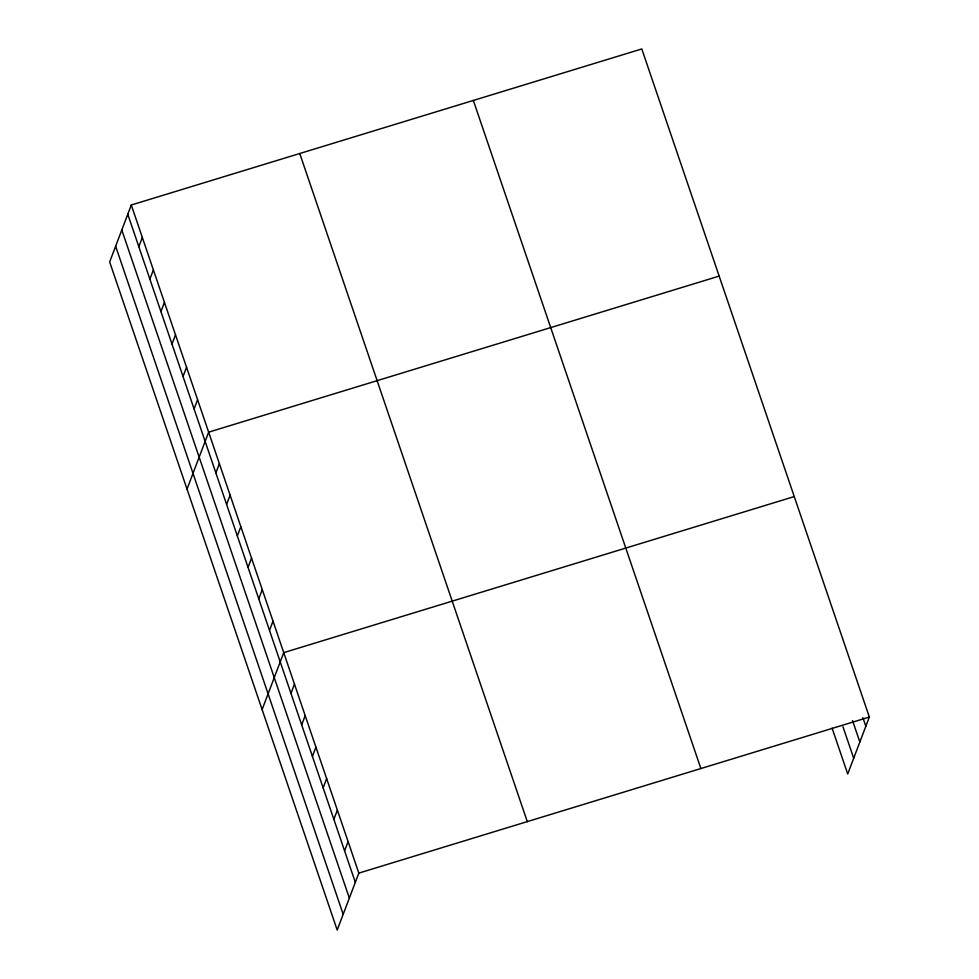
<?xml version="1.0" encoding="UTF-8"?>
<svg xmlns="http://www.w3.org/2000/svg" width="979" height="979" viewBox="0 0 979 979"><rect width="100%" height="100%" fill="white"/><g stroke="black" fill="none" stroke-linecap="round" stroke-linejoin="round"><path stroke-width="1.47" d="M131.284 205.015L109.66 261.956L337.204 930.05L358.828 873.109L131.284 205.015L641.796 48.95L869.34 717.044L847.716 773.985L832.113 728.168M138.822 246.696L142.334 237.469M149.885 279.15L153.385 269.91M160.935 311.603L164.435 302.364M171.986 344.057L175.498 334.818M183.036 376.499L186.548 367.272M194.087 408.953L197.599 399.713M187.026 489.108L208.649 432.167L719.161 276.102M215.869 472.894L219.382 463.667M226.59 504.393L230.102 495.166M237.322 535.892L240.834 526.653M248.054 567.392L251.554 558.152M258.774 598.879L262.286 589.652M269.506 630.378L273.006 621.139M262.115 709.579L283.739 652.638L794.25 496.573M290.959 693.377L294.471 684.137M301.679 724.864L305.191 715.637M312.411 756.363L315.923 747.124M323.143 787.862L326.643 778.623M333.863 819.362L337.376 810.122M344.596 850.849L348.096 841.622M358.828 873.109L869.34 717.044M862.915 717.693L865.84 726.283M852.538 720.556L859.856 742.021M842.968 726.748L853.7 758.248M473.334 100.445L700.878 768.552M299.758 153.507L527.302 821.614M127.772 214.254L355.316 882.348M121.8 229.992L349.344 898.086M115.632 246.206L343.176 914.313"/></g></svg>
